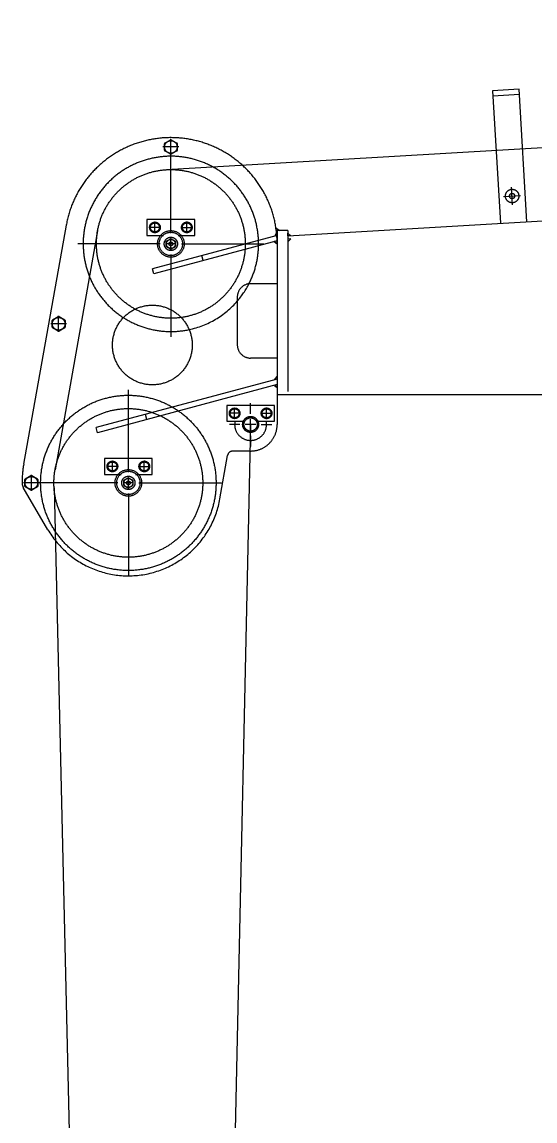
# Model space of a CAD drawing. Header units: millimetres. Extents: x -1838618 to -1600818, y -1770412 to -1553248.
# Drawn here: x -1823584 to -1822619, y -1636565 to -1634495 of the extents above; entities that cross this region are included whole.
import ezdxf

# ---------------------------------------------------------------- set-up
doc = ezdxf.new("R2010")
doc.units = ezdxf.units.MM
doc.header["$LTSCALE"] = 100
doc.linetypes.add('PHANTOM2', pattern=[31.75, 15.875, -3.175, 3.175, -3.175, 3.175, -3.175])
doc.layers.add('Eq', color=4, linetype='PHANTOM2')

# ---------------------------------------------------------------- blocks, each defined once
blk = doc.blocks.new('CRANE')
at = {"layer": 'Eq', "color": 9, "linetype": 'PHANTOM2', "ltscale": 25}
for p, q in [((-59455.9, 3076.4, 590), (-64253, 2798.3, 590)), ((-64024.9, 2673.6, 590), (-59465.3, 2943.2, 590)), ((-63589.8, 2949.8, 590), (-63639.7, 2946.8, 590)), ((-63639.7, 2946.8, 590), (-63624.9, 2697.3, 590)), ((-63589.2, 2939.8, 590), (-63639.1, 2936.8, 590)), ((-63575, 2700.2, 590), (-63589.8, 2949.8, 590)), ((-64244.9, 2826.1, 590), (-64244.9, 2856.1, 590)), ((-64229.9, 2841.1, 590), (-64259.9, 2841.1, 590)), ((-64257.1, 2834.8, 590), (-64257.1, 2847.3, 590)), ((-64256.4, 2848.5, 590), (-64245.6, 2854.7, 590)), ((-64239.9, 2841.1, 590), (-64249.9, 2841.1, 590)), ((-64244.9, 2836.1, 590), (-64244.9, 2846.1, 590)), ((-64244.2, 2854.7, 590), (-64233.4, 2848.5, 590)), ((-64232.8, 2847.3, 590), (-64232.8, 2834.8, 590)), ((-64245.6, 2827.4, 590), (-64256.4, 2833.6, 590)), ((-64244.9, 2678.6, 590), (-64244.9, 2833.6, 590)), ((-64233.4, 2833.6, 590), (-64244.2, 2827.4, 590)), ((-63602, 2732.3, 590), (-63603.9, 2765.1, 590)), ((-63619.4, 2747.7, 590), (-63586.9, 2749.6, 590)), ((-64441.9, 2693.6, 590), (-64521.9, 2243.6, 590)), ((-64283.6, 2685.2, 590), (-64283.6, 2694, 590)), ((-64283.1, 2694.8, 590), (-64275.4, 2699.3, 590)), ((-64274.9, 2679.6, 590), (-64274.9, 2699.6, 590)), ((-64274.5, 2699.3, 590), (-64266.8, 2694.8, 590)), ((-64266.3, 2694, 590), (-64266.3, 2685.2, 590)), ((-64223.6, 2694, 590), (-64223.6, 2685.2, 590)), ((-64215.4, 2699.3, 590), (-64223.1, 2694.8, 590)), ((-64214.9, 2679.6, 590), (-64214.9, 2699.6, 590)), ((-64206.8, 2694.8, 590), (-64214.5, 2699.3, 590)), ((-64206.3, 2685.2, 590), (-64206.3, 2694, 590)), ((-64382.8, 2683.1, 590), (-64462.8, 2233.1, 590)), ((-64264.9, 2689.6, 590), (-64284.9, 2689.6, 590)), ((-64275.4, 2679.9, 590), (-64283.1, 2684.3, 590)), ((-64044.9, 2674.7, 590), (-64279.4, 2611.9, 590)), ((-64266.8, 2684.3, 590), (-64274.5, 2679.9, 590)), ((-64224.9, 2689.6, 590), (-64204.9, 2689.6, 590)), ((-64223.1, 2684.3, 590), (-64215.4, 2679.9, 590)), ((-64214.5, 2679.9, 590), (-64206.8, 2684.3, 590)), ((-64024.9, 2683.6, 590), (-64044.9, 2683.6, 590)), ((-64044.9, 2683.6, 590), (-64044.9, 2374.6, 590)), ((-64024.9, 2683.6, 590), (-64024.9, 2380.6, 590)), ((-64264.9, 2658.6, 590), (-64419.9, 2658.6, 590)), ((-64044.9, 2664.4, 590), (-64276.8, 2602.2, 590)), ((-64234.9, 2658.6, 590), (-64254.9, 2658.6, 590)), ((-64234.9, 2658.6, 590), (-64254.9, 2658.6, 590)), ((-64234.9, 2658.6, 590), (-64254.9, 2658.6, 590)), ((-64234.9, 2658.6, 590), (-64254.9, 2658.6, 590)), ((-64234.9, 2658.6, 590), (-64254.9, 2658.6, 590)), ((-64253.6, 2654.2, 590), (-64253.6, 2663, 590)), ((-64253.1, 2663.8, 590), (-64245.4, 2668.3, 590)), ((-64245.4, 2648.9, 590), (-64253.1, 2653.3, 590)), ((-64244.9, 2648.6, 590), (-64244.9, 2668.6, 590)), ((-64244.9, 2648.6, 590), (-64244.9, 2668.6, 590)), ((-64244.9, 2648.6, 590), (-64244.9, 2668.6, 590)), ((-64244.9, 2648.6, 590), (-64244.9, 2668.6, 590)), ((-64244.9, 2648.6, 590), (-64244.9, 2668.6, 590)), ((-64244.5, 2668.3, 590), (-64236.8, 2663.8, 590)), ((-64236.8, 2653.3, 590), (-64244.5, 2648.9, 590)), ((-64236.3, 2663, 590), (-64236.3, 2654.2, 590)), ((-64224.9, 2658.6, 590), (-64069.9, 2658.6, 590)), ((-64244.9, 2638.6, 590), (-64244.9, 2483.6, 590)), ((-64184, 2627.1, 590), (-64186.6, 2636.7, 590)), ((-64276.8, 2602.2, 590), (-64279.4, 2611.9, 590)), ((-64044.9, 2583.6, 590), (-64094.9, 2583.6, 590)), ((-64119.9, 2558.6, 590), (-64119.9, 2468.6, 590)), ((-64441, 2508.1, 590), (-64471, 2508.1, 590)), ((-64468.2, 2501.8, 590), (-64468.2, 2514.3, 590)), ((-64467.5, 2515.5, 590), (-64456.7, 2521.7, 590)), ((-64451, 2508.1, 590), (-64461, 2508.1, 590)), ((-64456, 2493.1, 590), (-64456, 2523.1, 590)), ((-64455.3, 2521.7, 590), (-64444.5, 2515.5, 590)), ((-64443.8, 2514.3, 590), (-64443.8, 2501.8, 590)), ((-64456.7, 2494.4, 590), (-64467.5, 2500.6, 590)), ((-64444.5, 2500.6, 590), (-64455.3, 2494.4, 590)), ((-64044.9, 2443.6, 590), (-64094.9, 2443.6, 590)), ((-64045, 2403.8, 590), (-64385.6, 2312.6, 590)), ((-64044.9, 2393.6, 590), (-64383, 2303, 590)), ((-64324.9, 2228.6, 590), (-64324.9, 2383.6, 590)), ((-64044.9, 2378.6, 590), (-64044.9, 2374.6, 590)), ((-64044.9, 2374.6, 590), (-64044.9, 2318.6, 590)), ((-59519.1, 2374.6, 590), (-64044.9, 2374.6, 590)), ((-64114.9, 2339.6, 590), (-64134.9, 2339.6, 590)), ((-64133.6, 2335.2, 590), (-64133.6, 2344, 590)), ((-64133.1, 2344.8, 590), (-64125.4, 2349.3, 590)), ((-64124.9, 2329.6, 590), (-64124.9, 2349.6, 590)), ((-64124.5, 2349.3, 590), (-64116.8, 2344.8, 590)), ((-64116.3, 2344, 590), (-64116.3, 2335.2, 590)), ((-64094.9, 2338.6, 590), (-64094.9, 2358.6, 590)), ((-64074.9, 2339.6, 590), (-64054.9, 2339.6, 590)), ((-64073.6, 2344, 590), (-64073.6, 2335.2, 590)), ((-64065.4, 2349.3, 590), (-64073.1, 2344.8, 590)), ((-64064.9, 2329.6, 590), (-64064.9, 2349.6, 590)), ((-64056.8, 2344.8, 590), (-64064.5, 2349.3, 590)), ((-64056.3, 2335.2, 590), (-64056.3, 2344, 590)), ((-64290.3, 2327.8, 590), (-64292.9, 2337.5, 590)), ((-64094.9, 2318.6, 590), (-64139.9, 274.4, 590)), ((-64114.9, 2318.6, 590), (-64134.9, 2318.6, 590)), ((-64125.4, 2329.9, 590), (-64133.1, 2334.3, 590)), ((-64116.8, 2334.3, 590), (-64124.5, 2329.9, 590)), ((-64084.9, 2318.6, 590), (-64104.9, 2318.6, 590)), ((-64094.9, 2308.6, 590), (-64094.9, 2328.6, 590)), ((-64074.9, 2318.6, 590), (-64054.9, 2318.6, 590)), ((-64073.1, 2334.3, 590), (-64065.4, 2329.9, 590)), ((-64064.5, 2329.9, 590), (-64056.8, 2334.3, 590)), ((-64383, 2303, 590), (-64385.6, 2312.6, 590)), ((-64094.9, 2297.1, 590), (-64094.9, 2277.1, 590)), ((-64152.6, 2178.3, 590), (-64138.2, 2260.3, 590)), ((-64094.9, 2268.6, 590), (-64128.3, 2268.6, 590)), ((-64344.9, 2239.6, 590), (-64364.9, 2239.6, 590)), ((-64363.6, 2235.2, 590), (-64363.6, 2244, 590)), ((-64363.1, 2244.8, 590), (-64355.4, 2249.2, 590)), ((-64354.9, 2229.6, 590), (-64354.9, 2249.6, 590)), ((-64354.5, 2249.2, 590), (-64346.8, 2244.8, 590)), ((-64346.3, 2244, 590), (-64346.3, 2235.2, 590)), ((-64304.9, 2239.6, 590), (-64284.9, 2239.6, 590)), ((-64303.6, 2244, 590), (-64303.6, 2235.2, 590)), ((-64295.4, 2249.2, 590), (-64303.1, 2244.8, 590)), ((-64294.9, 2229.6, 590), (-64294.9, 2249.6, 590)), ((-64286.8, 2244.8, 590), (-64294.5, 2249.2, 590)), ((-64286.3, 2235.2, 590), (-64286.3, 2244, 590)), ((-64519.6, 2202.3, 590), (-64519.6, 2214.8, 590)), ((-64518.9, 2216, 590), (-64508.1, 2222.2, 590)), ((-64507.4, 2193.6, 590), (-64507.4, 2223.6, 590)), ((-64506.7, 2222.2, 590), (-64495.9, 2216, 590)), ((-64495.3, 2214.8, 590), (-64495.3, 2202.3, 590)), ((-64355.4, 2229.9, 590), (-64363.1, 2234.3, 590)), ((-64346.8, 2234.3, 590), (-64354.5, 2229.9, 590)), ((-64333.1, 2213.8, 590), (-64325.4, 2218.3, 590)), ((-64324.9, 2198.6, 590), (-64324.9, 2218.6, 590)), ((-64324.9, 2198.6, 590), (-64324.9, 2218.6, 590)), ((-64324.9, 2198.6, 590), (-64324.9, 2218.6, 590)), ((-64324.9, 2198.6, 590), (-64324.9, 2218.6, 590)), ((-64324.5, 2218.3, 590), (-64316.8, 2213.8, 590)), ((-64303.1, 2234.3, 590), (-64295.4, 2229.9, 590)), ((-64294.5, 2229.9, 590), (-64286.8, 2234.3, 590)), ((-64476.2, 2120.5, 590), (-64522.6, 2200.2, 590)), ((-64492.4, 2208.6, 590), (-64522.4, 2208.6, 590)), ((-64508.1, 2194.9, 590), (-64518.9, 2201.1, 590)), ((-64495.9, 2201.1, 590), (-64506.7, 2194.9, 590)), ((-64344.9, 2208.6, 590), (-64499.9, 2208.6, 590)), ((-64464.6, 2199.2, 590), (-64419.9, 274.4, 590)), ((-64314.9, 2208.6, 590), (-64334.9, 2208.6, 590)), ((-64314.9, 2208.6, 590), (-64334.9, 2208.6, 590)), ((-64314.9, 2208.6, 590), (-64334.9, 2208.6, 590)), ((-64314.9, 2208.6, 590), (-64334.9, 2208.6, 590)), ((-64333.6, 2204.2, 590), (-64333.6, 2213, 590)), ((-64325.4, 2198.9, 590), (-64333.1, 2203.3, 590)), ((-64316.8, 2203.3, 590), (-64324.5, 2198.9, 590)), ((-64316.3, 2213, 590), (-64316.3, 2204.2, 590)), ((-64304.9, 2208.6, 590), (-64149.9, 2208.6, 590)), ((-64324.9, 2188.6, 590), (-64324.9, 2033.6, 590))]:
    blk.add_line(p, q, dxfattribs=at)
at = {"layer": 'Eq', "color": 9, "linetype": 'PHANTOM2', "ltscale": 25, "elevation": 590}
for points in [[(-64231.2, 2674.6), (-64199.9, 2674.6), (-64199.9, 2704.6), (-64289.9, 2704.6), (-64289.9, 2674.6), (-64258.7, 2674.6)], [(-64049.6, 2673.1), (-64046, 2678.8), (-64044.9, 2674.7), (-64049.6, 2673.1)], [(-64047.2, 2688.6), (-64039.9, 2683.6), (-64046.5, 2683.6), (-64047.2, 2688.6)], [(-64024.9, 2678.5), (-64019.2, 2673.9), (-64024.9, 2673.6), (-64024.9, 2678.5)], [(-64050.4, 2662.9), (-64044.9, 2658.4), (-64045, 2664.3), (-64050.4, 2662.9)], [(-64018.9, 2667.9), (-64024.9, 2667.6), (-64024.9, 2662.4), (-64018.9, 2667.9)], [(-64049.9, 2402.5), (-64044.9, 2408.9), (-64045, 2403.8), (-64049.9, 2402.5)], [(-64050.2, 2392.2), (-64044.9, 2388.1), (-64044.9, 2393.6), (-64050.2, 2392.2)], [(-64081.2, 2324.6), (-64049.9, 2324.6), (-64049.9, 2354.6), (-64139.9, 2354.6), (-64139.9, 2324.6), (-64108.7, 2324.6)], [(-64311.2, 2224.6), (-64279.9, 2224.6), (-64279.9, 2254.6), (-64369.9, 2254.6), (-64369.9, 2224.6), (-64338.7, 2224.6)]]:
    blk.add_lwpolyline(points, dxfattribs=at)
at = {"layer": 'Eq', "color": 9, "linetype": 'PHANTOM2', "ltscale": 25}
for centre, radius in [((-64244.9, 2841.1, 590), 11.9), ((-64244.9, 2658.6, 590), 140), ((-63602.9, 2748.7, 590), 12.7), ((-63602.9, 2748.7, 590), 5), ((-64274.9, 2689.6, 590), 10), ((-64274.9, 2689.6, 590), 8.43), ((-64214.9, 2689.6, 590), 10), ((-64214.9, 2689.6, 590), 8.43), ((-64244.9, 2658.6, 590), 25), ((-64244.9, 2658.6, 590), 22), ((-64244.9, 2658.6, 590), 12.5), ((-64244.9, 2658.6, 590), 8.43), ((-64244.9, 2658.6, 590), 3.57), ((-64279.7, 2468.2, 590), 75), ((-64456, 2508.1, 590), 11.9), ((-64324.9, 2208.6, 590), 165), ((-64324.9, 2208.6, 590), 140), ((-64124.9, 2339.6, 590), 10), ((-64124.9, 2339.6, 590), 8.43), ((-64064.9, 2339.6, 590), 10), ((-64064.9, 2339.6, 590), 8.43), ((-64094.9, 2318.6, 590), 15), ((-64094.9, 2318.6, 590), 12.5), ((-64354.9, 2239.6, 590), 10), ((-64354.9, 2239.6, 590), 8.43), ((-64294.9, 2239.6, 590), 10), ((-64294.9, 2239.6, 590), 8.43), ((-64507.4, 2208.6, 590), 11.9), ((-64324.9, 2208.6, 590), 25), ((-64324.9, 2208.6, 590), 22), ((-64324.9, 2208.6, 590), 12.5), ((-64324.9, 2208.6, 590), 8.43), ((-64324.9, 2208.6, 590), 3.57)]:
    blk.add_circle(centre, radius, dxfattribs=at)
for centre, radius, start, end in [((-64244.9, 2658.6, 590), 200, 1.6545, 169.9194), ((-64255.7, 2847.3, 590), 1.39, 120.0704, 180), ((-64244.9, 2853.5, 590), 1.38, 59.9296, 119.9655), ((-64234.1, 2847.3, 590), 1.38, 0, 60.0345), ((-64244.9, 2658.6, 590), 165, 332.8876, 237.281), ((-64255.7, 2834.8, 590), 1.39, 180, 239.9296), ((-64244.9, 2828.6, 590), 1.39, 240.0345, 300.0704), ((-64234.1, 2834.8, 590), 1.39, 299.9655, 0), ((-64282.6, 2694, 590), 0.98, 119.936, 180), ((-64274.9, 2698.4, 590), 0.98, 59.9016, 119.9503), ((-64267.3, 2694, 590), 0.98, 0, 59.9158), ((-64222.6, 2694, 590), 0.98, 119.936, 180), ((-64214.9, 2698.4, 590), 0.98, 59.9016, 119.9503), ((-64207.3, 2694, 590), 0.98, 0, 59.9158), ((-64282.6, 2685.2, 590), 0.98, 180, 240.0355), ((-64274.9, 2680.7, 590), 0.98, 240.064, 300.0842), ((-64267.3, 2685.2, 590), 0.98, 300.1127, 0), ((-64222.6, 2685.2, 590), 0.98, 180, 240.0355), ((-64214.9, 2680.7, 590), 0.98, 240.064, 300.0842), ((-64207.3, 2685.2, 590), 0.98, 300.1127, 0), ((-64252.6, 2663, 590), 0.98, 119.9931, 180), ((-64252.6, 2654.2, 590), 0.98, 180, 240.0355), ((-64244.9, 2667.4, 590), 0.98, 60.064, 119.936), ((-64244.9, 2649.7, 590), 0.98, 240.0355, 299.9645), ((-64237.3, 2663, 590), 0.98, 0, 59.8586), ((-64237.3, 2654.2, 590), 0.98, 300.1127, 0), ((-64094.9, 2558.6, 590), 25, 90, 180), ((-64244.9, 2658.6, 590), 165, 319.2511, 332.8876), ((-64244.9, 2658.6, 590), 165, 282.04, 319.2511), ((-64466.8, 2514.3, 590), 1.38, 120.0055, 180), ((-64456, 2520.5, 590), 1.38, 60.0696, 120.0704), ((-64445.2, 2514.3, 590), 1.38, 0, 59.9245), ((-64244.9, 2658.6, 590), 165, 237.281, 282.04), ((-64466.8, 2501.8, 590), 1.38, 180, 240.0096), ((-64456, 2495.6, 590), 1.38, 239.9397, 299.9204), ((-64445.2, 2501.8, 590), 1.39, 300.0603, 0), ((-64094.9, 2468.6, 590), 25, 180, 270), ((-64132.6, 2344, 590), 0.98, 119.9645, 180), ((-64124.9, 2348.4, 590), 0.98, 59.8801, 119.9716), ((-64117.3, 2344, 590), 0.98, 0, 59.8873), ((-64072.6, 2344, 590), 0.98, 119.9645, 180), ((-64064.9, 2348.4, 590), 0.98, 59.8801, 119.9716), ((-64057.3, 2344, 590), 0.98, 0, 59.8873), ((-64132.6, 2335.2, 590), 0.98, 180, 240.0569), ((-64124.9, 2330.7, 590), 0.98, 240.0569, 300.0913), ((-64094.9, 2318.6, 590), 30, 168.4629, 11.5371), ((-64117.3, 2335.2, 590), 0.98, 300.0913, 0), ((-64094.9, 2318.6, 590), 50, 270, 0), ((-64072.6, 2335.2, 590), 0.98, 180, 240.0569), ((-64064.9, 2330.7, 590), 0.98, 240.0569, 300.0913), ((-64057.3, 2335.2, 590), 0.98, 300.0913, 0), ((-64128.3, 2258.6, 590), 10, 90, 170.0217), ((-64324.9, 2208.6, 590), 200, 169.9194, 179.9148), ((-64362.6, 2244, 590), 0.98, 120.1056, 180), ((-64362.6, 2235.2, 590), 0.98, 180, 239.9016), ((-64354.9, 2248.4, 590), 0.98, 60.0212, 120.1271), ((-64347.3, 2244, 590), 0.98, 0, 59.9932), ((-64347.3, 2235.2, 590), 0.98, 299.9997, 0), ((-64302.6, 2244, 590), 0.98, 120.1056, 180), ((-64302.6, 2235.2, 590), 0.98, 180, 239.9016), ((-64294.9, 2248.4, 590), 0.98, 60.0212, 120.1271), ((-64287.3, 2244, 590), 0.98, 0, 60.0426), ((-64287.3, 2235.2, 590), 0.98, 299.9503, 0), ((-64518.2, 2214.8, 590), 1.39, 120.0304, 180), ((-64507.4, 2221, 590), 1.38, 59.9245, 119.9705), ((-64496.6, 2214.8, 590), 1.39, 0, 60.0046), ((-64354.9, 2230.7, 590), 0.98, 239.8801, 299.9716), ((-64324.9, 2217.4, 590), 0.98, 60.0426, 120.1056), ((-64294.9, 2230.7, 590), 0.98, 239.8801, 299.9716), ((-64507.4, 2209, 590), 17.5, 179.4716, 210.2261), ((-64518.2, 2202.3, 590), 1.39, 180, 239.9746), ((-64507.4, 2196.1, 590), 1.38, 240.0446, 300.0603), ((-64496.6, 2202.3, 590), 1.38, 299.9904, 0), ((-64332.6, 2213, 590), 0.98, 120.1271, 180), ((-64332.6, 2204.2, 590), 0.98, 180, 239.8729), ((-64324.9, 2199.7, 590), 0.98, 239.8873, 299.9645), ((-64317.3, 2213, 590), 0.98, 0, 60.0212), ((-64317.3, 2204.2, 590), 0.98, 299.9788, 0), ((-64324.9, 2208.6, 590), 175, 210.2219, 350.0234)]:
    blk.add_arc(centre, radius, start, end, dxfattribs=at)

msp = doc.modelspace()

# ---------------------------------------------------------------- block references
at = {"layer": 'Eq', "color": 7}
msp.add_blockref('CRANE', (-1759059.4, -1637571.7, -590), dxfattribs=at)

doc.saveas('drawing.dxf')
